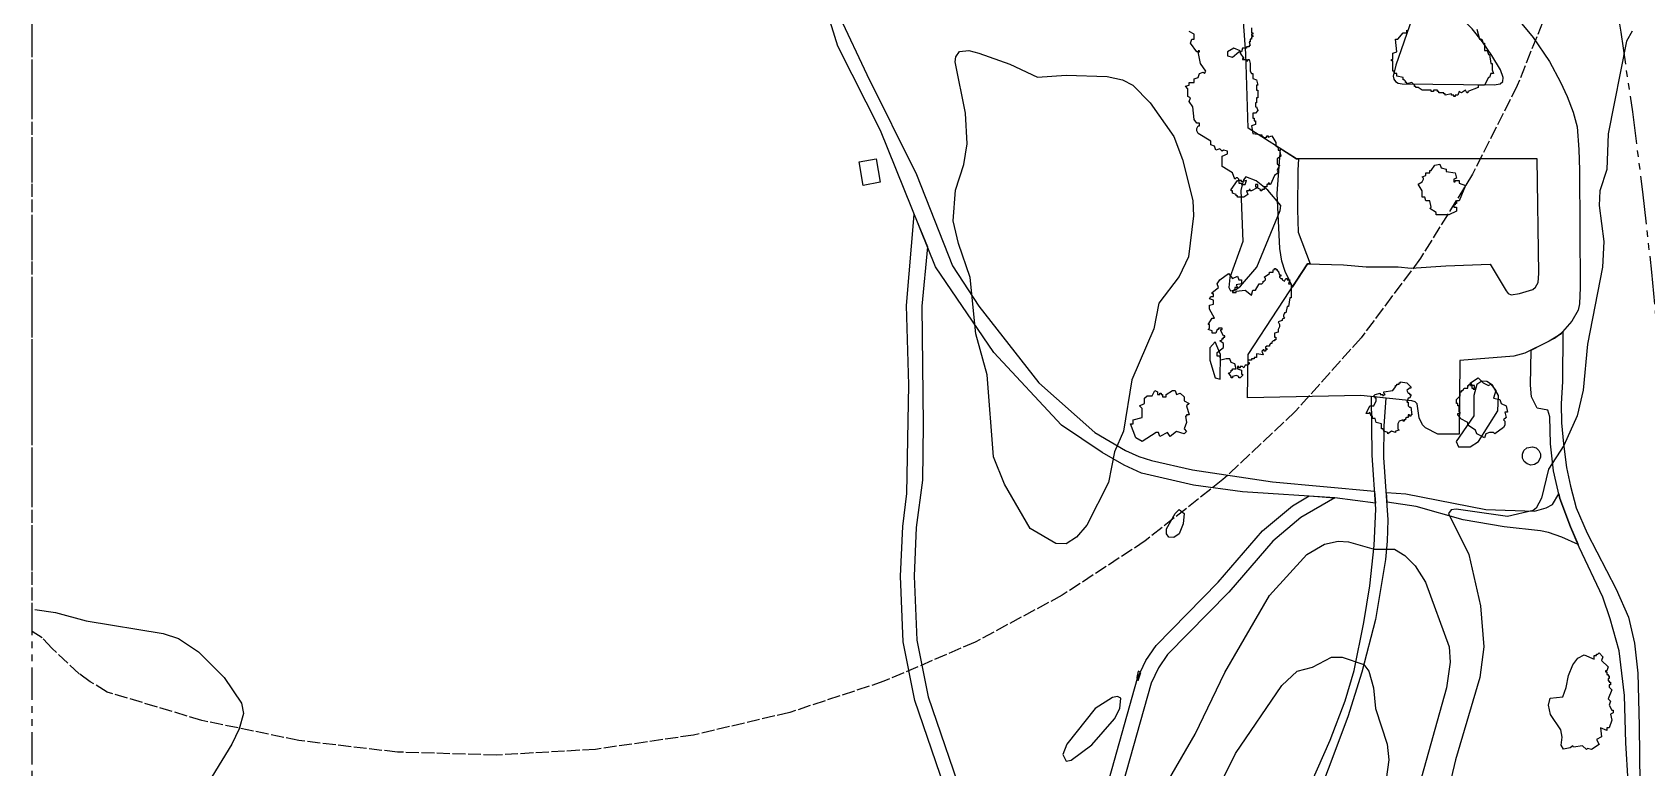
# Model space of a CAD drawing. Header units: metres. Extents: x -400 to 800, y -650 to 500.
# Drawn here: x -400 to -83, y -62.3 to 82.1 of the extents above; entities that cross this region are included whole.
import ezdxf

# ---------------------------------------------------------------- set-up
doc = ezdxf.new("R2010")
doc.units = ezdxf.units.M
doc.header["$LTSCALE"] = 2
doc.linetypes.add('DASHED', pattern=[1.524, 1.27, -0.254])
doc.linetypes.add('PHANTOM', pattern=[6.35, 3.175, -0.635, 0.635, -0.635, 0.635, -0.635])
for name, color, linetype in [('SITE-BLDG-EXIST', 7, 'CONTINUOUS'), ('SITE-FLOOD-LIMIT', 5, 'DASHED'), ('SITE-PARKING', 250, 'CONTINUOUS'), ('SITE-PATH', 84, 'CONTINUOUS'), ('SITE-PROPERTY', 7, 'PHANTOM'), ('SITE-ROAD-GRAVEL', 32, 'CONTINUOUS'), ('SITE-TREE-CANOPY', 94, 'CONTINUOUS'), ('TOPO-CONTOUR-MINOR', 9, 'CONTINUOUS')]:
    doc.layers.add(name, color=color, linetype=linetype)

msp = doc.modelspace()

# ---------------------------------------------------------------- linework, layer by layer
at = {"layer": 'SITE-BLDG-EXIST'}
msp.add_lwpolyline([(-236.82, 52.05), (-237.65, 56.64), (-234.31, 57.24), (-233.49, 52.65)], close=True, dxfattribs=at)
at = {"layer": 'SITE-FLOOD-LIMIT'}
msp.add_lwpolyline([(-101.17, 89.7), (-108.39, 71.63), (-117.15, 54.26), (-127.4, 37.72), (-139.04, 22.13), (-152, 7.61), (-166.18, -5.72), (-181.46, -17.77), (-197.73, -28.44), (-214.87, -37.66), (-232.75, -45.34), (-251.23, -51.44), (-270.17, -55.91), (-289.42, -58.71), (-308.85, -59.83), (-328.3, -59.25), (-347.63, -56.98), (-366.68, -53.03), (-385.32, -47.44), (-388.61, -45.43), (-390.79, -43.89), (-396.1, -38.88), (-398.07, -36.78), (-400, -35.54), (-400, 500)], dxfattribs=at)
at = {"layer": 'SITE-PARKING'}
msp.add_lwpolyline([(-111.34, 88.46), (-105.29, 81.1), (-102.06, 76.37), (-99.88, 72.3), (-98.59, 69.49), (-97.39, 66.41), (-96.64, 63.53), (-96.28, 59.07), (-96.16, 55.03), (-96.04, 31.96), (-96.15, 28.79), (-96.44, 27.51), (-97.67, 25.37), (-99.94, 22.79), (-102.13, 21.46), (-106.88, 19.12), (-109.09, 18.49), (-119.64, 17.63), (-119.83, 3.18), (-124, 3.21), (-126.39, 4.44), (-126.99, 5.03), (-127.65, 6.43), (-128.07, 9.12), (-128.47, 9.53), (-129.11, 9.72), (-139.09, 10.81), (-161.36, 10.3), (-161.22, 18.85), (-149.57, 36.64), (-142.52, 36.43), (-138.05, 36.02), (-131.8, 36.03), (-129.25, 35.78), (-122.43, 36.27), (-113.68, 36.57), (-110.54, 31.31), (-110.16, 30.82), (-109.57, 30.56), (-107.98, 30.84), (-105.32, 31.63), (-104.79, 32.05), (-104.3, 32.98), (-104.14, 34.73), (-104.46, 57.24), (-151.73, 57.28), (-161.22, 63.29), (-161.68, 77.96), (-163.18, 98.46)], dxfattribs=at)
msp.add_lwpolyline([(-112.92, 71.8), (-111.73, 71.98), (-111.21, 72.47), (-111.14, 73.26), (-111.71, 74.71), (-113.37, 77.55), (-115.24, 80.23), (-117.27, 82.76), (-120.23, 85.84), (-122.37, 87.44), (-123.67, 87.86), (-124.95, 87.9), (-126.19, 87.66), (-127.52, 87.15), (-128.14, 86.72), (-128.43, 86.35), (-129.04, 84.85), (-132.25, 75.67), (-132.73, 73.46), (-132.64, 72.88), (-132.28, 72.41), (-131.8, 72.1), (-131.02, 72.01)], close=True, dxfattribs=at)
at = {"layer": 'SITE-PATH'}
for points in [[(-241.41, 85.07), (-236.12, 73.8), (-226.35, 54.15), (-219.29, 36.23), (-214.15, 28.33), (-202.31, 13.27), (-191.36, 3.55), (-185.31, -0.01), (-182.68, -1.17), (-180.23, -2.01), (-172.19, -3.84), (-156.45, -6.2), (-136.45, -8), (-136.23, -10.37), (-144.23, -9.28), (-162.36, -8.15), (-171.96, -6.8), (-182.21, -4.45), (-185.57, -2.88), (-189.9, -0.4), (-197.92, 4.96), (-211.15, 19.21), (-222.65, 36.08), (-233.46, 62.8), (-241.84, 79.41), (-250.18, 106.44)], [(-150.36, -68.75), (-145.16, -56.89), (-142.21, -49.16), (-140.44, -43.2), (-138.54, -33.76), (-137.33, -26.61), (-136.49, -18.68), (-136.17, -11.56), (-136.91, -0.94), (-137.02, 10.64), (-134.21, 10.31), (-134.59, 4.79), (-134.67, -1.36), (-133.8, -13.66), (-133.93, -17.8), (-134.25, -21.43), (-136.22, -33.22), (-138.91, -43.56), (-141.69, -52.32), (-149.39, -72.87)]]:
    msp.add_lwpolyline(points, dxfattribs=at)
msp.add_lwpolyline([(-100.01, -9.47), (-97.96, -14.98), (-96.44, -18.5), (-99.63, -17.06), (-102.27, -16.12), (-103.8, -15.76), (-110.99, -14.99), (-119.04, -13.64), (-128.27, -11.01), (-133.97, -10.15), (-134.1, -8.29), (-130.28, -8.53), (-114.54, -11.63), (-105.02, -11.92), (-102.72, -11.27), (-101.49, -10.62), (-100.23, -8.55)], close=True, dxfattribs=at)
at = {"layer": 'SITE-PROPERTY'}
msp.add_lwpolyline([(-359.9, 295.53), (-90.66, 97.77), (-88.08, 82.15), (-85.78, 66.48), (-83.77, 50.77), (-82.04, 35.03), (-80.59, 19.26), (-79.44, 3.46), (-78.56, -12.36), (-77.98, -28.18), (-77.61, -47.16), (-77.52, -66.15), (-78.25, -350.73), (-84.35, -357.69), (-84.47, -430.44), (-129.06, -481.17), (-400, -480.78), (-400, 324.95)], close=True, dxfattribs=at)
at = {"layer": 'SITE-ROAD-GRAVEL'}
msp.add_lwpolyline([(-151.47, 55.02), (-151.55, 47.31), (-151.43, 42.88), (-149.04, 36.63), (-149.57, 36.64), (-152.51, 32.11), (-153.97, 35.12), (-154.65, 37.14), (-155.02, 39.65), (-155.57, 50.43), (-154.87, 59.26), (-151.73, 57.28), (-151.37, 57.28)], close=True, dxfattribs=at)
for points in [[(-219.22, -70.9), (-226.66, -49.11), (-228.99, -37.56), (-229.52, -24.67), (-229.06, -14.93), (-228.24, -8.45), (-227.84, 12.89), (-228.35, 28.47), (-226.8, 46.32), (-224.23, 39.98), (-225.31, 28.3), (-225.08, 5.08), (-225.21, -5.87), (-226.4, -15.16), (-226.85, -24.68), (-226.33, -37.24), (-224.08, -48.41), (-216.7, -70.01)], [(-86.62, -65.03), (-87.07, -57.4), (-87.3, -48.1), (-88.36, -39.38), (-90.15, -33.07), (-91.61, -28.79), (-96.24, -18.97), (-97.96, -14.98), (-100.01, -9.47), (-101.3, -4), (-101.88, 1.26), (-102, 6.57), (-102.37, 7.92), (-104.46, 8.31), (-105.57, 10.51), (-105.79, 12.8), (-105.63, 19.68), (-101.08, 22.05), (-99.41, 23.28), (-99.48, 13.52), (-99.78, 9.15), (-99.72, 5.44), (-99.34, 1.28), (-98.69, -3.38), (-97.92, -7.04), (-96.81, -11.29), (-94.67, -16.28), (-88.95, -27.27), (-86.56, -32.75), (-85.36, -37.82), (-84.73, -43.71), (-84.43, -54.07), (-84.34, -65.39)], [(-188.55, -64.54), (-182.99, -44.71), (-181.3, -41.27), (-179.31, -38.28), (-167.15, -25.89), (-158.4, -15.82), (-152.54, -10.85), (-149.23, -8.91), (-144.23, -9.28), (-150.88, -13.19), (-156.4, -17.85), (-165.05, -27.83), (-177.09, -40.08), (-178.82, -42.7), (-180.31, -45.72), (-185.89, -65.64)]]:
    msp.add_lwpolyline(points, dxfattribs=at)
at = {"layer": 'SITE-TREE-CANOPY'}
for points in [[(-160.57, 83), (-160.57, 82), (-160.32, 82), (-160.32, 81.74), (-160.57, 81.74), (-160.57, 81.5), (-160.32, 81.5), (-160.32, 81.24), (-160.57, 81.24), (-160.57, 80.74), (-160.82, 80.74), (-160.82, 80.24), (-161.07, 80.24), (-160.82, 79.49), (-161.07, 79.49), (-161.07, 79.24), (-161.57, 79.24), (-161.57, 78.99), (-162.32, 78.99), (-162.57, 78.25), (-162.82, 78.25), (-162.82, 77.99), (-162.07, 76.99), (-162.32, 76.99), (-162.32, 76.75), (-161.57, 76.75), (-161.57, 76.49), (-161.32, 76.49), (-161.32, 76.75), (-161.07, 76.75), (-160.82, 75.99), (-160.82, 74.49), (-160.57, 73.99), (-160.32, 73.99), (-160.32, 73), (-159.57, 72.74), (-159.32, 71.74), (-159.57, 71.74), (-159.57, 70.74), (-159.32, 70.74), (-159.32, 69.24), (-159.57, 69.24), (-159.57, 68.25), (-159.82, 68.25), (-159.82, 67.49), (-159.57, 67.49), (-159.32, 66.75), (-159.82, 66.25), (-160.32, 66.25), (-160.32, 65.24), (-160.07, 65.24), (-160.07, 64.74), (-159.82, 64.74), (-159.82, 64), (-160.57, 63.74), (-160.32, 62.24), (-158.57, 62), (-158.57, 61.74), (-157.82, 61.24), (-157.82, 61.5), (-157.57, 61.5), (-157.57, 61.74), (-157.32, 61.74), (-157.32, 61.5), (-156.57, 61.74), (-155.82, 60.49), (-155.82, 59.75), (-155.32, 59.49), (-155.32, 58.99), (-155.07, 58.99), (-154.82, 57.75), (-155.57, 57.25), (-155.57, 56.24), (-155.32, 56.24), (-155.32, 55.99), (-155.07, 55.99), (-155.57, 55), (-155.32, 54.5), (-156.07, 54), (-156.82, 52.24), (-157.07, 52.24), (-157.07, 52.5), (-157.32, 52.5), (-157.32, 52.24), (-157.57, 52.24), (-157.57, 51.74), (-158.07, 51.74), (-158.07, 51.24), (-158.57, 51.24), (-158.57, 50.99), (-158.82, 50.99), (-158.82, 51.24), (-159.32, 51.5), (-159.32, 52.24), (-159.82, 52.24), (-159.82, 51.74), (-159.57, 51.74), (-159.57, 51.5), (-160.57, 50.99), (-160.82, 50.99), (-160.82, 51.24), (-161.07, 51.24), (-161.07, 50.99), (-161.57, 50.99), (-161.32, 50.24), (-162.07, 49.74), (-163.32, 49.74), (-163.32, 49.99), (-163.57, 49.99), (-163.57, 50.24), (-164.32, 50.49), (-164.32, 51), (-164.57, 51), (-164.57, 51.24), (-163.32, 53), (-163.07, 53), (-163.07, 53.24), (-163.32, 53.5), (-163.57, 53.5), (-163.82, 53.24), (-164.32, 54.49), (-166.32, 55.75), (-166.32, 57.75), (-165.32, 58.25), (-165.32, 58.74), (-166.07, 58.99), (-166.32, 58.74), (-166.82, 59.24), (-167.57, 58.99), (-167.82, 59.74), (-168.57, 60), (-168.57, 60.74), (-171.07, 62.24), (-171.32, 62.74), (-171.32, 63.24), (-171.07, 63.74), (-170.82, 63.74), (-170.82, 64.24), (-171.32, 64.24), (-171.82, 64.99), (-172.07, 67.49), (-172.82, 68.49), (-172.57, 69.24), (-173.07, 69.5), (-173.07, 71), (-173.57, 71.5), (-172.82, 71.74), (-172.82, 72.24), (-171.82, 72.24), (-171.82, 72.99), (-171.07, 73.24), (-170.82, 73.99), (-170.07, 74.25), (-169.82, 73.99), (-169.57, 74.49), (-170.57, 75.99), (-171.07, 78.24), (-171.32, 78.24), (-172.57, 80), (-172.32, 80.74), (-171.82, 80.74), (-171.82, 81.74), (-172.82, 82.24)], [(-116.32, 82.75), (-115.82, 80.74), (-115.32, 80.74), (-115.07, 80), (-114.82, 80), (-114.82, 78.5), (-114.32, 78.5), (-114.07, 77.74), (-113.82, 77.74), (-113.57, 75.99), (-113.32, 75.99), (-113.32, 74.75), (-113.07, 73.99), (-113.57, 73.99), (-113.82, 73.25), (-114.07, 73.25), (-114.82, 71.74), (-116.07, 71.74), (-116.07, 71.24), (-118.07, 70.49), (-118.07, 70.24), (-118.32, 70.24), (-118.57, 70.74), (-119.32, 70.24), (-119.82, 70.49), (-120.07, 69.74), (-120.57, 69.74), (-120.57, 69.5), (-120.82, 69.5), (-120.82, 69.74), (-121.32, 69.74), (-121.32, 69.99), (-122.57, 69.74), (-122.57, 69.99), (-122.82, 69.99), (-122.82, 70.24), (-123.82, 70.24), (-123.82, 70.49), (-124.07, 70.49), (-124.07, 70.74), (-124.82, 70.74), (-124.82, 70.49), (-125.32, 70.49), (-125.32, 70.74), (-127.07, 70.74), (-127.82, 71.25), (-128.32, 71.25), (-128.32, 71.49), (-128.57, 71.49), (-128.57, 71.75), (-129.07, 72.25), (-130.07, 71.99), (-130.07, 72.25), (-130.32, 72.25), (-130.32, 72.49), (-130.57, 72.75), (-130.82, 72.75), (-130.82, 73.25), (-132.07, 73.49), (-132.07, 73.99), (-132.57, 73.99), (-132.57, 74.49), (-132.82, 74.49), (-132.82, 76.5), (-133.07, 76.5), (-133.07, 76.74), (-132.82, 76.74), (-132.82, 78), (-132.07, 78.24), (-132.32, 80.75), (-131.82, 80.75), (-130.82, 81.99), (-130.07, 81.99), (-130.07, 82.49)]]:
    msp.add_lwpolyline(points, dxfattribs=at)
for points in [[(-170.82, 78.24), (-170.82, 78.49), (-171.07, 78.49), (-171.07, 78.24)], [(-162.82, 78.49), (-164.07, 78.99), (-165.32, 78.24), (-165.32, 77.49), (-164.32, 77.25), (-163.07, 78.25), (-162.82, 78.25)], [(-120.82, 52.75), (-120.57, 52.75), (-120.57, 52.99), (-119.82, 52.99), (-119.82, 52.49), (-118.57, 51.99), (-119.82, 49), (-120.32, 49), (-120.32, 48.5), (-120.57, 48.5), (-120.57, 48.24), (-120.82, 48.24), (-120.82, 47.74), (-120.32, 47.74), (-120.32, 46.99), (-121.82, 46.24), (-124.32, 46.24), (-124.32, 46.74), (-125.57, 47.5), (-125.32, 47.74), (-125.57, 49), (-126.32, 49), (-126.57, 49.74), (-127.07, 49.74), (-127.07, 50.99), (-127.82, 52.25), (-127.07, 52.75), (-126.82, 53.25), (-126.82, 53.49), (-127.07, 53.75), (-126.32, 53.99), (-126.32, 54.49), (-125.57, 54.49), (-125.57, 54.99), (-125.32, 54.99), (-124.57, 55.99), (-123.57, 56.24), (-123.32, 55.49), (-122.32, 55.24), (-122.32, 54.75), (-120.57, 54.49), (-120.32, 53.49), (-120.82, 53.25)], [(-163.07, 52.5), (-162.57, 52.5), (-162.57, 52.24), (-161.82, 52.24), (-161.57, 53), (-162.57, 52.74), (-162.57, 53), (-163.07, 53)], [(-155.82, 35.5), (-155.57, 35.5), (-155.57, 35.24), (-155.32, 35.24), (-155.07, 34.5), (-154.82, 34.5), (-154.82, 34.24), (-155.07, 34.24), (-155.07, 34), (-154.82, 33.74), (-154.57, 33.74), (-154.57, 33.5), (-154.07, 33.24), (-153.82, 33.74), (-153.57, 33.74), (-153.57, 33.5), (-153.07, 33.5), (-153.32, 32.74), (-152.82, 32.74), (-152.82, 29.99), (-153.07, 29.99), (-153.32, 28.25), (-153.57, 28.25), (-153.82, 26.99), (-154.07, 26.99), (-154.32, 26.49), (-154.32, 26.24), (-154.07, 26), (-154.57, 25.74), (-154.57, 25.5), (-155.32, 25.24), (-155.07, 24.74), (-155.07, 24.24), (-155.32, 23.74), (-155.32, 23.24), (-156.07, 23), (-156.07, 22.24), (-155.82, 22.24), (-155.82, 21.74), (-156.07, 21.74), (-156.07, 21.49), (-156.32, 21.49), (-156.57, 21.24), (-156.57, 20.99), (-156.82, 20.99), (-157.07, 20.74), (-157.07, 20.49), (-157.57, 20.49), (-157.82, 20.25), (-157.82, 19.99), (-157.57, 19.99), (-157.57, 19.75), (-157.82, 19.75), (-157.82, 19.49), (-158.07, 19.49), (-158.07, 19.75), (-158.32, 19.75), (-158.57, 19.49), (-158.32, 18.75), (-159.57, 18.99), (-159.57, 18.25), (-160.07, 18.25), (-160.07, 17.99), (-160.57, 17.99), (-160.57, 17.75), (-161.32, 17.75), (-161.32, 17.25), (-161.07, 17.25), (-161.07, 16.99), (-161.32, 16.74), (-161.82, 16.74), (-162.07, 16.24), (-162.32, 16.49), (-162.82, 16.49), (-162.82, 16.24), (-163.07, 16.24), (-163.07, 16.49), (-163.32, 16.49), (-163.32, 15.99), (-162.57, 15.74), (-162.57, 14.99), (-162.32, 15), (-162.32, 14.74), (-162.82, 14.24), (-163.07, 14.24), (-163.07, 14.5), (-163.57, 14.74), (-164.32, 14.5), (-164.32, 14.24), (-164.57, 14.24), (-164.57, 14.5), (-165.07, 15.24), (-164.82, 15.24), (-164.57, 15.49), (-164.57, 15.74), (-164.32, 15.74), (-164.32, 15.99), (-163.57, 15.99), (-163.82, 16.99), (-164.57, 17.25), (-164.82, 17.99), (-165.57, 17.99), (-166.57, 17.75), (-166.82, 18.49), (-167.32, 18.49), (-167.32, 19.24), (-166.07, 20.24), (-166.07, 20.99), (-166.82, 21.5), (-166.32, 21.74), (-166.32, 22), (-166.07, 22), (-166.07, 22.24), (-165.82, 22.24), (-165.82, 22.5), (-166.07, 22.5), (-166.57, 23.5), (-166.57, 23.74), (-166.32, 23.74), (-166.32, 24), (-167.07, 24), (-167.07, 23.74), (-167.32, 23.74), (-167.57, 23), (-168.32, 23), (-168.32, 23.5), (-169.07, 23.74), (-168.82, 23.99), (-168.82, 24.74), (-169.07, 24.74), (-168.32, 25.99), (-167.82, 25.99), (-168.82, 27.75), (-168.82, 28.49), (-168.07, 28.75), (-168.07, 29.49), (-168.82, 29.74), (-168.57, 30.24), (-168.07, 30.24), (-168.07, 30.74), (-168.32, 30.74), (-168.32, 31), (-167.07, 32), (-167.32, 32.74), (-166.82, 33.5), (-165.07, 34.74), (-164.32, 33.74), (-163.32, 34.24), (-163.07, 33.5), (-162.57, 33.5), (-162.57, 32.74), (-163.57, 32.5), (-163.32, 32), (-163.82, 32), (-163.82, 31.5), (-164.07, 31.5), (-164.07, 31.24), (-164.32, 31.24), (-164.32, 30.99), (-163.57, 30.99), (-163.57, 31.24), (-161.82, 31.49), (-160.57, 30.49), (-160.32, 31.49), (-159.82, 31.49), (-159.07, 32.74), (-158.57, 32.74), (-158.32, 33), (-158.32, 33.24), (-158.07, 33.24), (-157.82, 33.5), (-157.82, 33.74), (-158.07, 34), (-157.07, 34.74), (-157.07, 35), (-156.32, 35), (-156.32, 35.49), (-156.07, 35.5), (-156.07, 35.74), (-155.82, 35.74)], [(-129.82, 11.24), (-129.57, 11.24), (-129.57, 10.99), (-129.32, 10.99), (-129.32, 10.74), (-129.57, 10.24), (-129.82, 10.24), (-130.07, 9.5), (-129.82, 9.5), (-129.82, 8.74), (-129.57, 8.5), (-129.32, 8.5), (-129.07, 6.99), (-129.32, 6.99), (-129.32, 6.74), (-129.57, 6.74), (-129.57, 6.99), (-129.82, 6.99), (-129.82, 6.49), (-130.07, 6.49), (-130.32, 6.24), (-130.32, 5.99), (-130.57, 5.99), (-130.57, 5.74), (-130.82, 5.74), (-130.82, 5.99), (-131.57, 5.74), (-131.82, 5.24), (-131.82, 4.25), (-131.57, 3.99), (-132.32, 3.75), (-132.32, 3.49), (-133.07, 3.75), (-133.82, 3.25), (-133.82, 3.49), (-134.57, 3.75), (-134.57, 3.99), (-134.82, 4.25), (-135.07, 4.25), (-135.07, 5.24), (-136.07, 5.49), (-136.32, 6.24), (-136.82, 6.24), (-136.82, 6.74), (-137.07, 6.74), (-137.32, 7.5), (-137.57, 7.24), (-138.07, 7.24), (-137.32, 8.74), (-136.57, 8.74), (-136.07, 9.74), (-136.07, 10.24), (-136.32, 10.24), (-136.32, 10.49), (-136.57, 10.49), (-136.57, 10.74), (-136.32, 10.99), (-135.32, 11.25), (-135.32, 10.99), (-134.82, 10.99), (-134.82, 10.74), (-134.32, 10.99), (-134.57, 11.24), (-134.57, 11.49), (-132.82, 11.75), (-132.32, 12.49), (-132.32, 12.75), (-132.07, 12.75), (-132.07, 12.99), (-131.57, 12.99), (-131.57, 13.25), (-131.32, 13.25), (-131.32, 13.49), (-130.07, 13.25), (-129.32, 12.49), (-129.32, 12.25), (-129.57, 12.25), (-130.07, 11.74)], [(-117.57, 13.24), (-116.07, 14.25), (-115.07, 13.24), (-114.07, 12.74), (-113.57, 12.99), (-112.57, 11.74), (-113.07, 10.24), (-111.82, 10), (-111.57, 9.24), (-110.57, 8.74), (-110.32, 7.49), (-110.82, 7.49), (-110.57, 6.49), (-111.07, 5.99), (-110.82, 5.75), (-110.82, 4.99), (-111.07, 4.49), (-112.82, 3.24), (-113.07, 3.49), (-113.82, 3.49), (-114.57, 3.24), (-114.82, 2.5), (-116.32, 3.24), (-116.57, 3.99), (-118.07, 4.99), (-118.07, 5.49), (-119.57, 6.25), (-119.57, 6.49), (-120.07, 6.99), (-120.07, 7.24), (-119.57, 7.24), (-119.57, 7.49), (-119.82, 7.49), (-119.82, 8.74), (-120.07, 8.74), (-120.07, 9.24), (-120.32, 9.24), (-120.32, 10), (-119.57, 10.74), (-119.57, 11.5), (-119.32, 11.5), (-119.32, 11.74), (-119.07, 11.74), (-118.82, 12.24), (-118.07, 12.24), (-118.07, 12.74), (-117.82, 12.74), (-117.82, 12.99), (-117.57, 12.99)], [(-117.57, 12.74), (-117.32, 12.74), (-117.32, 12.99), (-117.57, 12.99)], [(-117.32, 12.49), (-117.32, 12.24), (-117.07, 12.24), (-117.07, 12), (-116.57, 12), (-116.57, 12.24), (-116.82, 12.24), (-116.82, 12.74), (-117.32, 12.74)], [(-175.32, 11), (-174.57, 11.24), (-173.82, 10.5), (-173.82, 9.74), (-172.82, 9.24), (-173.32, 8.74), (-172.82, 6.99), (-173.32, 6.99), (-173.32, 6.75), (-173.57, 6.75), (-173.32, 5.49), (-173.82, 4.24), (-173.32, 3.74), (-173.82, 3.24), (-175.32, 3.74), (-176.57, 2.74), (-177.07, 3.49), (-178.57, 2.74), (-178.82, 3.49), (-179.32, 3.49), (-182.07, 1.74), (-183.32, 2.49), (-184.32, 5.25), (-183.82, 5.25), (-183.82, 5.99), (-182.07, 6.49), (-182.07, 8.24), (-182.57, 8.74), (-181.57, 9.24), (-181.57, 10.24), (-181.07, 10.74), (-180.07, 10.74), (-179.57, 11.74), (-179.07, 11.5), (-179.07, 11), (-178.57, 11), (-178.57, 11.24), (-178.32, 11.24), (-178.32, 11), (-178.07, 11), (-178.07, 10.5), (-177.32, 10.5), (-177.32, 11), (-176.07, 11.74), (-175.57, 11.74)], [(-103.81, -1.39), (-104.34, -2.38), (-104.99, -2.78), (-105.74, -2.88), (-106.46, -2.65), (-107.03, -2.16), (-107.35, -1.49), (-107.36, -0.73), (-107.07, -0.03), (-106.51, 0.48), (-105.41, 0.73), (-104.7, 0.49), (-104.14, -0.01), (-103.83, -0.7)], [(-97.97, -58.42), (-99.28, -58.64), (-99.74, -57.9), (-99.57, -56.32), (-99.82, -54.88), (-101.87, -51.89), (-102.25, -50.03), (-101.91, -48.62), (-99.44, -48.38), (-98.78, -46.53), (-98.31, -44.21), (-97.47, -42.11), (-96.48, -40.8), (-95.22, -40.16), (-93.32, -41.01), (-93.32, -40.25), (-92.82, -40.25), (-92.82, -40.01), (-92.57, -40.01), (-92.32, -39.75), (-91.57, -40.51), (-91.82, -41.26), (-90.57, -42.51), (-90.82, -43.26), (-91.07, -43.26), (-91.07, -43.5), (-90.82, -43.5), (-90.82, -44), (-90.57, -44), (-90.57, -44.26), (-90.32, -44.26), (-90.32, -44.76), (-90.57, -44.76), (-90.57, -45.26), (-90.32, -45.26), (-90.32, -45.5), (-90.07, -45.5), (-90.07, -46.01), (-90.32, -46.01), (-90.32, -46.51), (-89.82, -47.01), (-90.57, -48.75), (-90.07, -49.25), (-90.32, -50.01), (-89.82, -51.01), (-89.57, -51.01), (-89.57, -51.51), (-90.07, -51.76), (-89.82, -53), (-90.32, -54.5), (-90.82, -54.5), (-90.82, -55), (-92.07, -54.5), (-91.82, -56.26), (-92.82, -56.76), (-92.32, -57.75), (-93.82, -58.75), (-94.57, -58.51), (-94.82, -58.75), (-95.57, -58.01), (-97.32, -58.26), (-97.47, -58.03)]]:
    msp.add_lwpolyline(points, close=True, dxfattribs=at)
at = {"layer": 'TOPO-CONTOUR-MINOR'}
for points in [[(-85.8, 82.34), (-86.93, 80.33), (-90.55, 62.19), (-90.8, 55.14), (-92.17, 50.97), (-92.28, 48.08), (-91.42, 41.03), (-91.67, 35.99), (-94.62, 20.88), (-95.44, 11.81), (-96.64, 6.77), (-99.23, 0.99), (-102.25, -3.69), (-103.62, -9.35), (-104.68, -11.36), (-105.27, -11.8), (-110.31, -12.95), (-120.39, -11.56), (-121.39, -11.67), (-121.91, -12.37), (-117.92, -20.43), (-115.62, -30.51), (-114.98, -38.57), (-115.73, -44.62), (-120.55, -60.74), (-124.42, -77.37)], [(-178.07, -66.78), (-171.62, -55.7), (-165.81, -43.61), (-157.07, -28.49), (-149.74, -20.43), (-146.23, -18.42), (-143.56, -17.85), (-141.55, -17.96), (-136.51, -19.36), (-132.48, -19.42), (-130.46, -20.63), (-128.45, -22.66), (-126.43, -25.9), (-121.79, -38.57), (-121.58, -41.59), (-122.31, -46.63), (-127.63, -65.78)], [(-399.5, -31.24), (-395.47, -31.81), (-389.42, -33.45), (-374.31, -35.95), (-371.28, -36.92), (-367.34, -39.58), (-362.3, -44.62), (-358.92, -49.65), (-358.52, -51.67), (-359.39, -54.69), (-360.84, -57.71), (-373.3, -78.11), (-377.73, -83.91), (-386.91, -100.03), (-396.47, -113.4), (-399.5, -116.2)], [(-169.35, -70.81), (-163.71, -59.49), (-154.65, -46.15), (-151.62, -43.38), (-148.6, -42.55), (-144.85, -40.59), (-142.77, -40.59), (-138.52, -42.02), (-137.52, -43.32), (-136.6, -46.63), (-136.22, -50.66), (-133.92, -57.71), (-133.62, -60.74), (-135.98, -77.87)]]:
    msp.add_lwpolyline(points, dxfattribs=at)
for points in [[(-217.91, 78.31), (-216.11, 78.52), (-214.1, 77.99), (-208.05, 75.84), (-202.58, 73.28), (-196.97, 73.66), (-188.9, 73.44), (-185.88, 72.79), (-183.87, 71.75), (-180.49, 68.24), (-175.81, 61.66), (-174.15, 57.15), (-172.12, 49.09), (-172, 46.07), (-172.98, 38.01), (-174.8, 34.18), (-178.77, 28.94), (-179.74, 23.9), (-184.05, 13.83), (-185.71, 3.75), (-187.45, -0.28), (-188.65, -6.33), (-192.94, -14.71), (-194.95, -17.06), (-196.97, -18.37), (-198.98, -18.28), (-204.02, -15.31), (-209.06, -6.65), (-211.26, -1.29), (-212.49, 14.83), (-214.73, 22.89), (-215.82, 33.98), (-218.13, 40.65), (-219.18, 45.06), (-218.69, 51.11), (-217.06, 56.15), (-216.43, 60.18), (-216.76, 66.22), (-218.74, 76.3), (-218.66, 77.31)], [(-161.7, 53.69), (-162.18, 53.12), (-162.65, 51.11), (-162.28, 41.03), (-164.83, 33.98), (-165.04, 31.96), (-164.72, 31.36), (-163.71, 31.51), (-162.71, 32.24), (-159.53, 35.99), (-154.95, 47.08), (-154.83, 48.08), (-157.4, 51.11), (-159.68, 52.93)], [(-167.74, 21.31), (-168.75, 20.15), (-168.75, 17.71), (-167.74, 14.24), (-166.74, 14.02), (-166.69, 18.86)], [(-116.36, 12.97), (-116.95, 10.8), (-116.93, 6.77), (-120.36, 1.73), (-119.91, 0.73), (-117.66, 0.73), (-115.98, 1.73), (-112.19, 7.78), (-112.07, 10.8), (-113.23, 12.82), (-114.34, 13.51), (-115.35, 13.6)], [(-175.56, -12.37), (-174.8, -11.59), (-173.83, -12.37), (-173.98, -14.39), (-174.8, -16.39), (-175.81, -17.07), (-176.81, -17.03), (-177.25, -16.4), (-177.27, -15.39)], [(-182.86, -43.34), (-183.08, -44.62), (-182.86, -45.2), (-182.32, -43.61)], [(-187.9, -48.53), (-191.28, -50.66), (-196.85, -57.71), (-197.66, -59.73), (-196.97, -60.99), (-195.96, -60.82), (-191.93, -57.84), (-187.51, -52.68), (-186.46, -50.66), (-186.22, -48.65), (-186.89, -48.32)]]:
    msp.add_lwpolyline(points, close=True, dxfattribs=at)

doc.saveas('drawing.dxf')
